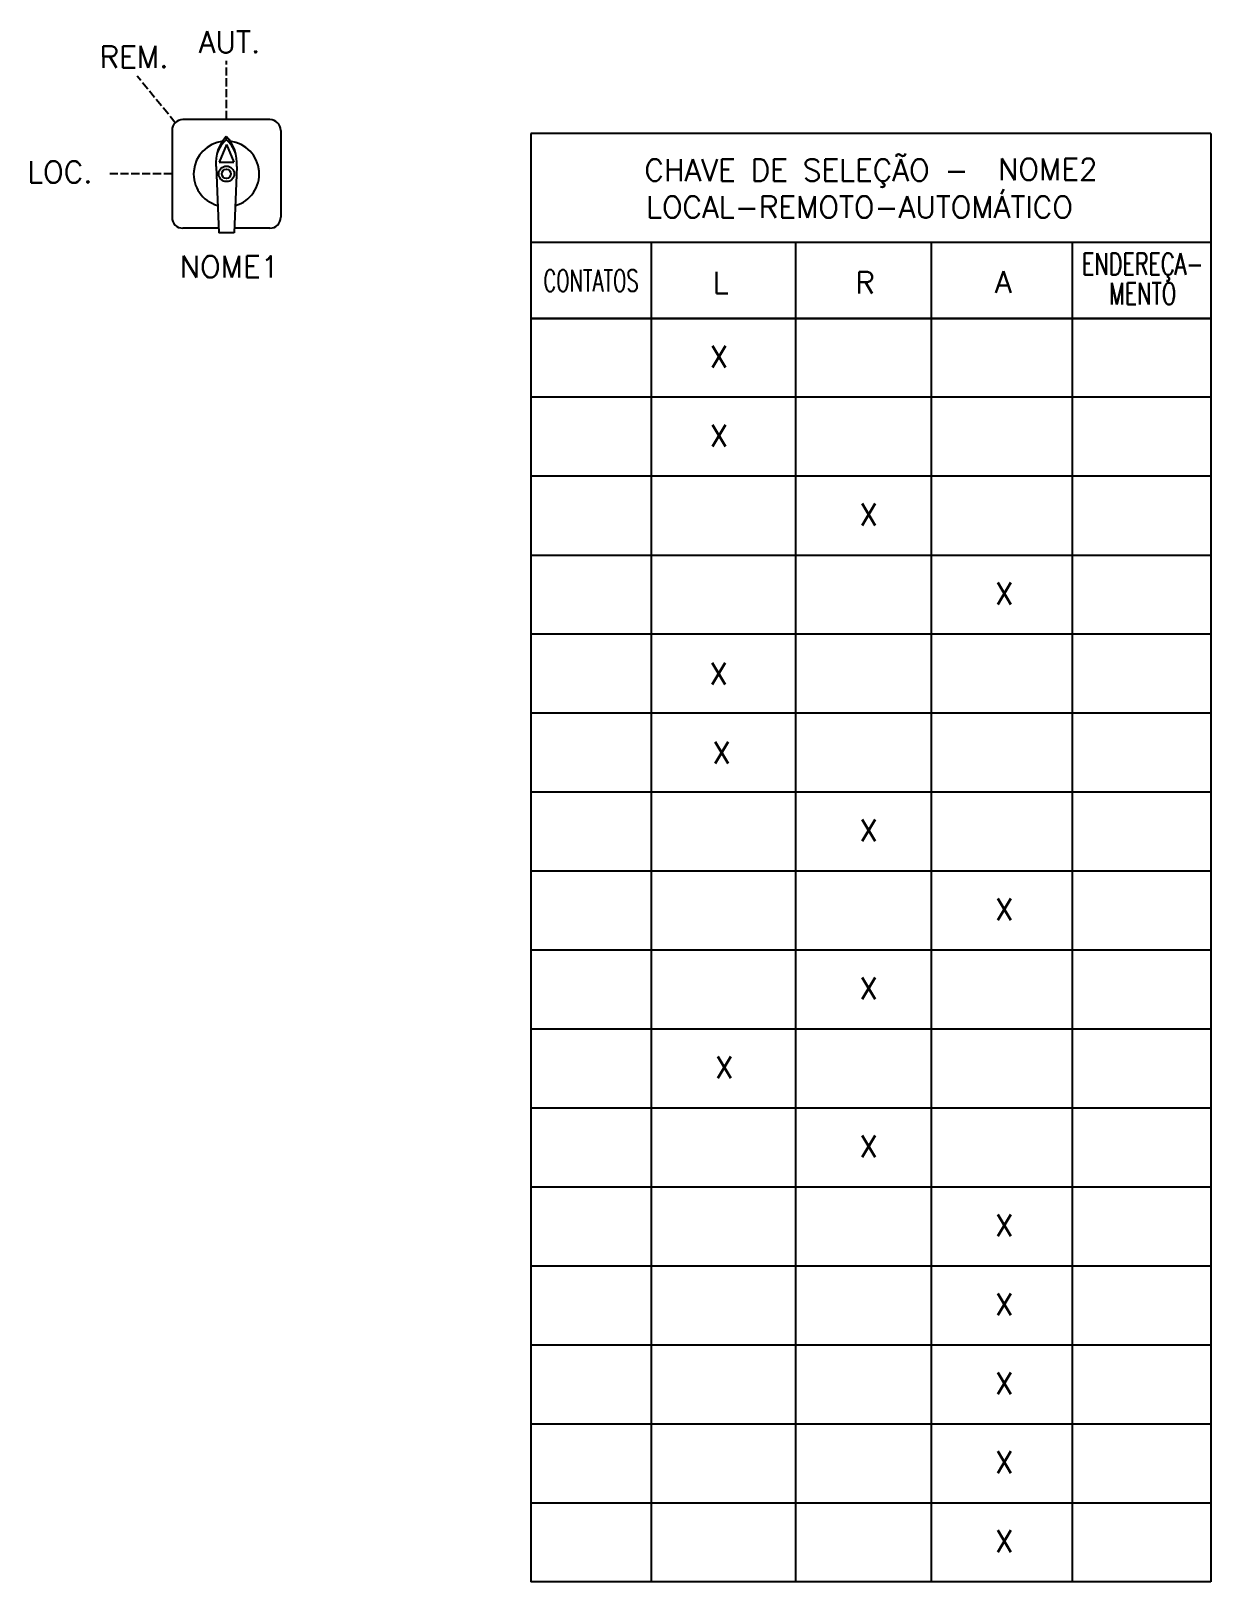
# Model space of a CAD drawing. Header units: millimetres. Extents: x 2336 to 2444, y 1818 to 1961.
import ezdxf
from ezdxf.enums import TextEntityAlignment as Align

# ---------------------------------------------------------------- set-up
doc = ezdxf.new("R2010")
doc.units = ezdxf.units.MM
doc.linetypes.add('USTATION2', pattern=[1, 0.75, -0.25])
doc.layers.add('50', color=7, linetype='Continuous')
doc.styles.add('ROMANS', font='romans')

msp = doc.modelspace()

# ---------------------------------------------------------------- linework, layer by layer
at = {"linetype": 'Continuous'}
for p, q in [((2381.69, 1951.42), (2381.69, 1818.16)), ((2444.26, 1951.42), (2381.69, 1951.42)), ((2444.26, 1951.42), (2444.26, 1818.16)), ((2381.69, 1941.42), (2444.26, 1941.42)), ((2392.75, 1941.42), (2392.75, 1818.16)), ((2406.03, 1941.42), (2406.03, 1818.16)), ((2418.51, 1941.42), (2418.51, 1818.16)), ((2431.49, 1941.42), (2431.49, 1818.16)), ((2381.69, 1934.42), (2444.26, 1934.42)), ((2392.75, 1926.89), (2392.75, 1818.16)), ((2406.03, 1926.89), (2406.03, 1818.16)), ((2418.51, 1926.89), (2418.51, 1818.16)), ((2431.49, 1926.89), (2431.49, 1818.16))]:
    msp.add_line(p, q, dxfattribs=at)
for p, q in [((2381.69, 1934.42), (2381.69, 1930.7)), ((2444.26, 1934.42), (2381.69, 1934.42)), ((2444.26, 1927.16), (2381.69, 1927.16)), ((2444.26, 1919.89), (2381.69, 1919.89)), ((2444.26, 1912.62), (2381.69, 1912.62)), ((2444.26, 1905.36), (2381.69, 1905.36)), ((2444.26, 1898.09), (2381.69, 1898.09)), ((2444.26, 1890.82), (2381.69, 1890.82)), ((2444.26, 1883.56), (2381.69, 1883.56)), ((2444.26, 1876.29), (2381.69, 1876.29)), ((2444.26, 1869.02), (2381.69, 1869.02)), ((2444.26, 1861.76), (2381.69, 1861.76)), ((2444.26, 1854.49), (2381.69, 1854.49)), ((2444.26, 1847.22), (2381.69, 1847.22)), ((2444.26, 1839.96), (2381.69, 1839.96)), ((2444.26, 1832.69), (2381.69, 1832.69)), ((2444.26, 1825.42), (2381.69, 1825.42)), ((2444.26, 1818.16), (2381.69, 1818.16)), ((2392.75, 1818.16), (2392.75, 1818.16))]:
    msp.add_line(p, q)
at = {"layer": '50', "linetype": 'USTATION2'}
for p, q in [((2353.68, 1952.77), (2353.68, 1958.11)), ((2348.98, 1952.43), (2345.46, 1956.72)), ((2348.68, 1947.72), (2342.96, 1947.72))]:
    msp.add_line(p, q, dxfattribs=at)
at = {"layer": '50', "linetype": 'Continuous'}
for p, q in [((2357.68, 1952.72), (2349.68, 1952.72)), ((2348.68, 1951.72), (2348.68, 1943.72)), ((2353.68, 1950.88), (2353.68, 1951.16)), ((2358.68, 1951.72), (2358.68, 1943.72)), ((2353.68, 1950.42), (2353.01, 1948.8)), ((2353.68, 1950.42), (2354.36, 1948.8)), ((2352.73, 1948.41), (2352.98, 1942.28)), ((2353.01, 1948.8), (2354.36, 1948.8)), ((2354.64, 1948.41), (2354.39, 1942.28)), ((2352.96, 1942.72), (2349.68, 1942.72)), ((2354.39, 1942.28), (2352.98, 1942.28)), ((2357.68, 1942.72), (2354.41, 1942.72))]:
    msp.add_line(p, q, dxfattribs=at)
for centre, radius in [((2353.69, 1947.72), 0.716), ((2353.68, 1947.72), 0.425)]:
    msp.add_circle(centre, radius, dxfattribs=at)
for centre, radius, start, end in [((2349.68, 1951.72), 1, 90, 180), ((2357.68, 1951.72), 1, 0, 90), ((2356.34, 1948.7), 3.63, 137.2069, 184.6062), ((2355.6, 1948.67), 2.92, 131.0298, 160.9513), ((2351.02, 1948.7), 3.63, 355.3938, 42.7931), ((2351.76, 1948.67), 2.92, 19.0487, 48.9702), ((2353.69, 1947.72), 3.02, 96.6453, 253.9286), ((2353.69, 1947.72), 3.02, 285.8821, 83.5532), ((2349.68, 1943.72), 1, 180, 270), ((2357.68, 1943.72), 1, 270, 0)]:
    msp.add_arc(centre, radius, start, end, dxfattribs=at)

# ---------------------------------------------------------------- texts
at = {"color": 7, "linetype": 'Continuous', "style": 'ROMANS'}
for s, p in [('CHAVE DE SELEÇÃO -', (2407.06, 1947.06)), ('LOCAL-REMOTO-AUTOMÁTICO', (2411.93, 1943.66))]:
    msp.add_text(s, height=2, dxfattribs=at).set_placement(p, align=Align.CENTER)
at = {"linetype": 'Continuous', "style": 'ROMANS', "width": 0.7}
for s, p in [('ENDEREÇA-', (2437.98, 1938.43)), ('MENTO', (2437.98, 1935.7))]:
    msp.add_text(s, height=2, dxfattribs=at).set_placement(p, align=Align.CENTER)
at = {"linetype": 'Continuous', "style": 'ROMANS', "width": 0.65}
msp.add_text('CONTATOS', height=2, dxfattribs=at).set_placement((2387.23, 1937.89), align=Align.MIDDLE_CENTER)
at = {"linetype": 'Continuous', "style": 'ROMANS'}
for s, p in [('L', (2399.16, 1936.7)), ('R', (2412.45, 1936.7)), ('A', (2425.16, 1936.78))]:
    msp.add_text(s, height=2, dxfattribs=at).set_placement(p, align=Align.CENTER)
for p in [(2398.99, 1930.91), (2398.99, 1923.64), (2412.77, 1916.38), (2425.25, 1909.11), (2398.98, 1901.72), (2399.24, 1894.46), (2412.77, 1887.31), (2425.25, 1880.04), (2412.77, 1872.78), (2399.49, 1865.51), (2412.77, 1858.24), (2425.25, 1850.98), (2425.25, 1843.71), (2425.25, 1836.44), (2425.25, 1829.18), (2425.25, 1821.91)]:
    msp.add_text('X', height=2, dxfattribs=at).set_placement(p, align=Align.MIDDLE_CENTER)
at = {"style": 'ROMANS'}
for tag, p in [('NOME2', (2429.25, 1948.13)), ('NOME1', (2353.97, 1939.17))]:
    msp.add_attdef(tag, text='', height=2, dxfattribs=at).set_placement(p, align=Align.MIDDLE_CENTER)
at = {"layer": '50', "linetype": 'Continuous', "style": 'ROMANS'}
msp.add_text('AUT.', height=2, dxfattribs=at).set_placement((2353.97, 1958.86), align=Align.CENTER)
msp.add_text('REM.', height=2, rotation=0.0711, dxfattribs=at).set_placement((2342.02, 1957.48))
msp.add_text('LOC.', height=2, dxfattribs=at).set_placement((2335.37, 1946.89))

doc.saveas('drawing.dxf')
